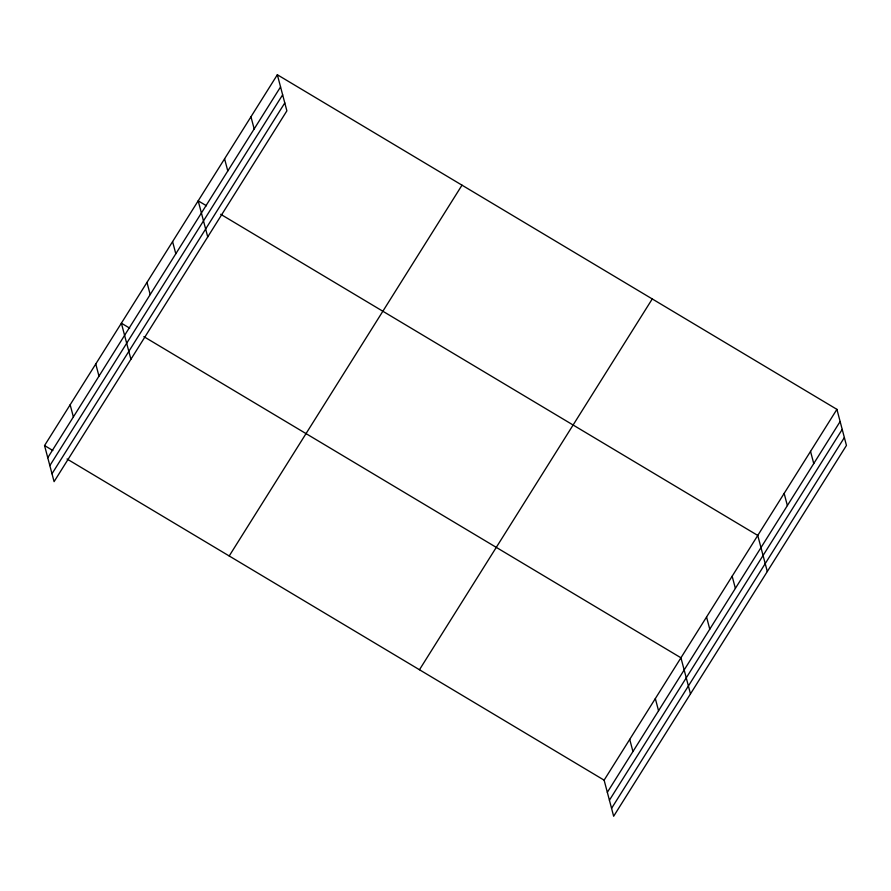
<?xml version="1.0" encoding="UTF-8"?>
<svg xmlns="http://www.w3.org/2000/svg" width="891" height="891" viewBox="0 0 891 891"><rect width="100%" height="100%" fill="white"/><g stroke="black" fill="none" stroke-linecap="round" stroke-linejoin="round"><path stroke-width="1.34" d="M277.346 74.755L286.88 110.84L54.084 481.641L44.55 445.556L277.346 74.755L836.916 409.359L846.45 445.444L613.654 816.245L604.12 780.16L67.037 458.999M47.769 457.718L280.554 86.928M49.851 465.614L282.647 94.814M52.001 473.745L284.797 102.944M229.21 555.973L462.006 185.172M419.461 669.742L652.257 298.942M604.12 780.16L836.916 409.359M607.339 792.322L840.135 421.532M609.422 800.218L842.218 429.417M611.571 808.349L844.367 437.548M206.478 205.776L198.192 200.831L207.726 236.917M220.69 214.274L757.762 535.435L767.296 571.521M129.663 328.144L121.376 323.188L130.91 359.273M143.863 336.642L680.947 657.792L690.48 693.877M44.55 445.556L52.836 450.512M810.532 451.381L813.75 463.554M784.147 493.402L787.366 505.576M732.157 576.221L735.376 588.383M706.552 617.006L709.771 629.18M655.331 698.577L658.549 710.751M629.725 739.374L632.944 751.536M250.961 116.777L254.18 128.95M224.577 158.798L227.795 170.972M172.587 241.617L175.805 253.779M146.982 282.402L150.189 294.576M95.76 363.974L98.979 376.147M70.155 404.77L73.374 416.932"/></g></svg>
